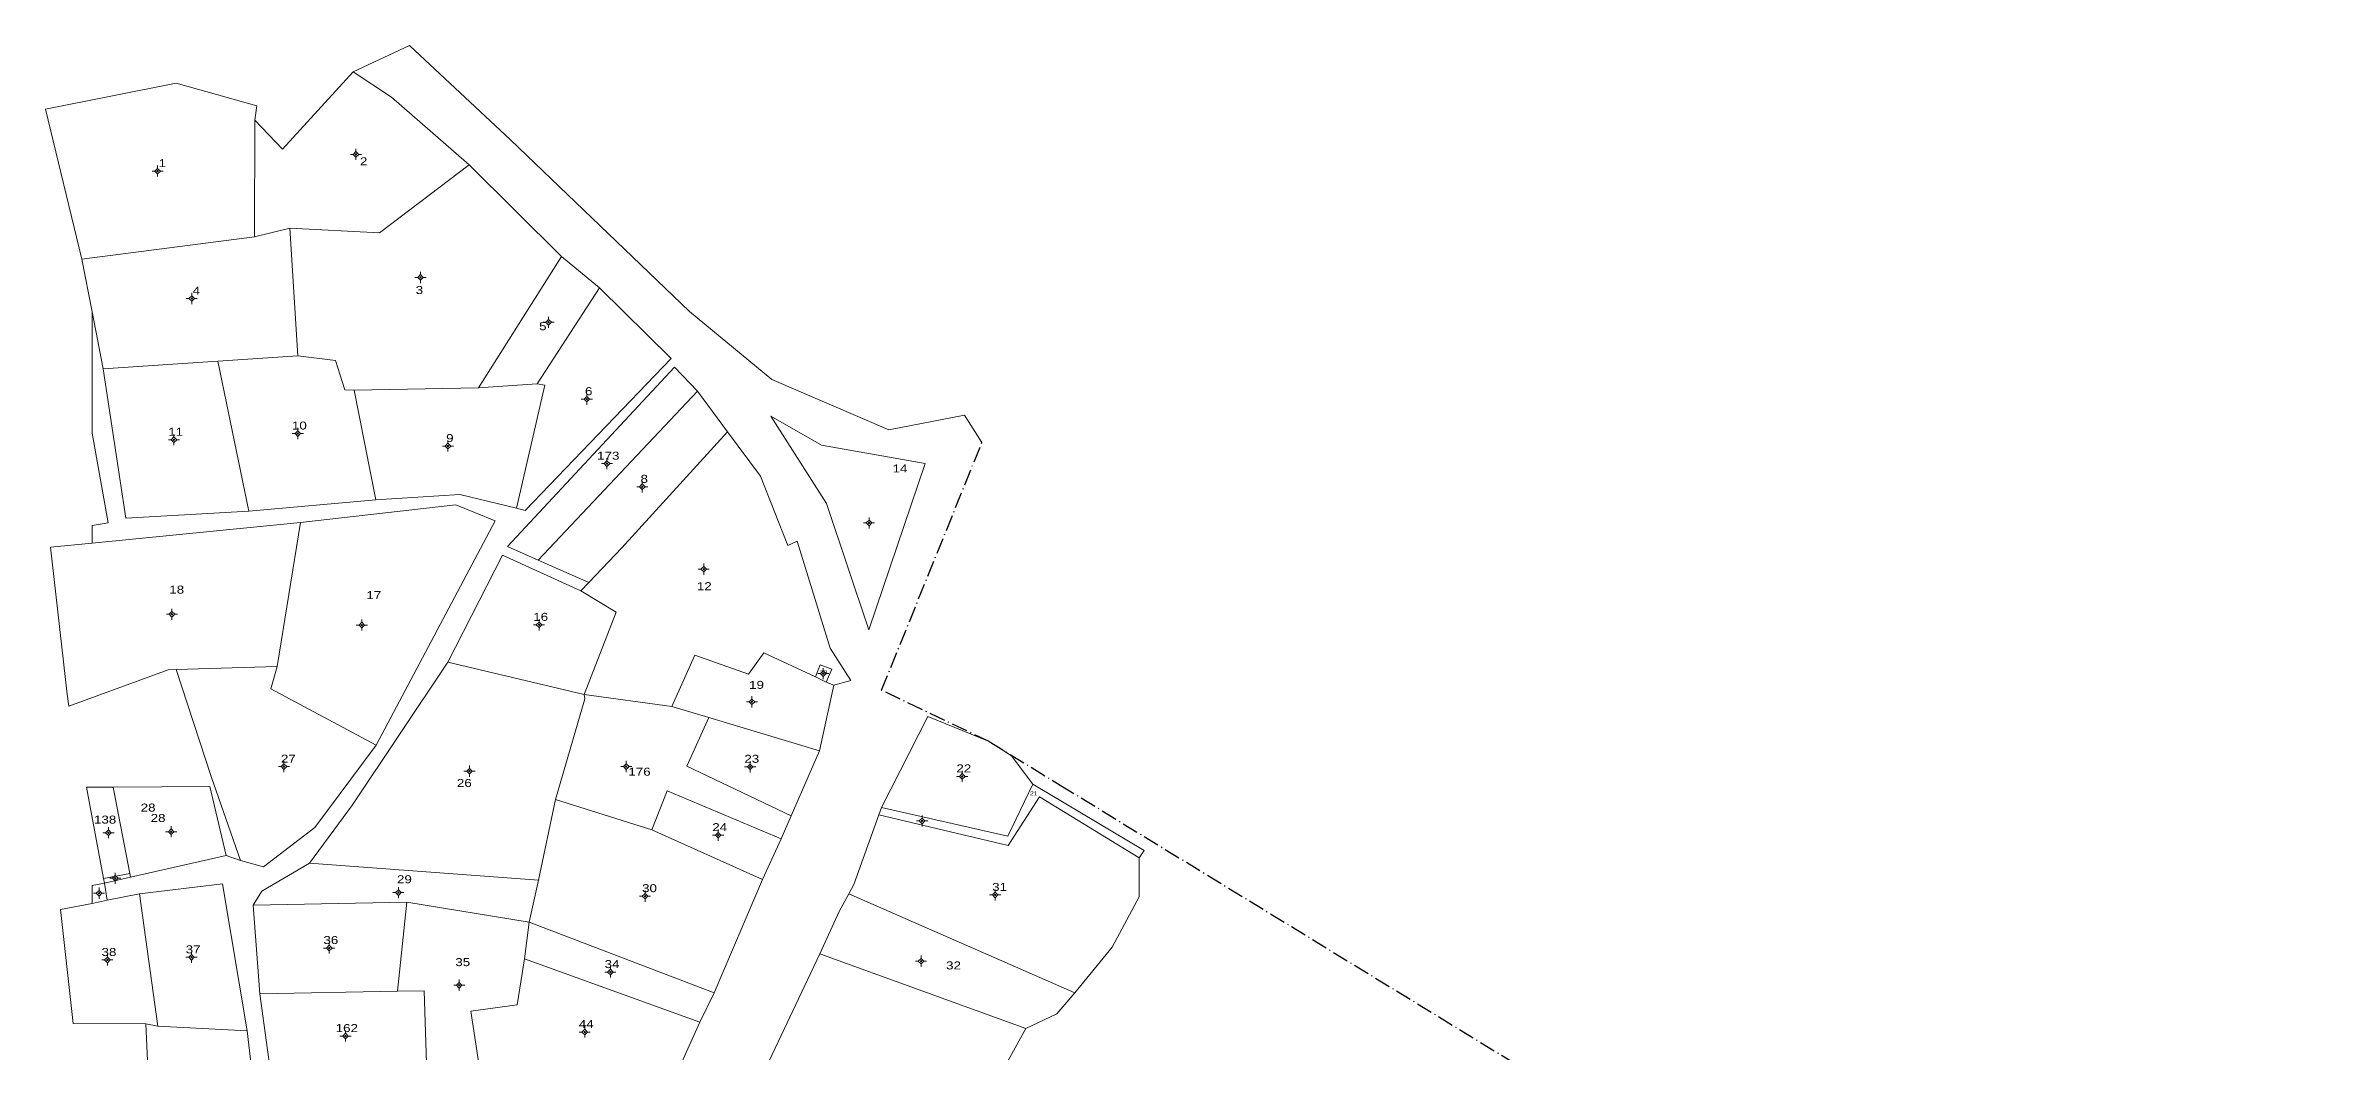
# Model space of a CAD drawing. Header units: metres. Extents: x 365490 to 366027, y 1839974 to 1840521.
# Drawn here: x 365490 to 366000, y 1840295 to 1840521 of the extents above; entities that cross this region are included whole.
import ezdxf

# ---------------------------------------------------------------- set-up
doc = ezdxf.new("R2010")
doc.units = ezdxf.units.M
doc.header["$LTSCALE"] = 0.72
doc.linetypes.add('DOT_DASHED', pattern=[7.7, 5, -1.2, 0.3, -1.2])
doc.layers.add('10', color=7, linetype='Continuous', lineweight=13)
doc.layers.add('11', color=7, linetype='Continuous', lineweight=13)
doc.layers.add('15', color=7, linetype='Continuous')

msp = doc.modelspace()

# ---------------------------------------------------------------- hatches: boundary and pattern name
at = {"layer": '11'}
for points in [[(365559.5198, 1840496.74, 1), (365559.2197, 1840496.74, 1)], [(365514.8998, 1840492.97, 1), (365514.5997, 1840492.97, 1)], [(365574.0498, 1840469.04, 1), (365573.7498, 1840469.04, 1)], [(365522.5898, 1840464.31, 1), (365522.2897, 1840464.31, 1)], [(365602.8698, 1840458.96, 1), (365602.5698, 1840458.96, 1)], [(365611.4698, 1840441.66, 1), (365611.1698, 1840441.66, 1)], [(365546.4398, 1840433.92, 1), (365546.1397, 1840433.92, 1)], [(365518.5898, 1840432.53, 1), (365518.2897, 1840432.53, 1)], [(365580.2298, 1840431.1, 1), (365579.9298, 1840431.1, 1)], [(365615.9898, 1840427.15, 1), (365615.6898, 1840427.15, 1)], [(365623.9498, 1840421.94, 1), (365623.6497, 1840421.94, 1)], [(365674.9498, 1840413.81, 1), (365674.6497, 1840413.81, 1)], [(365637.7498, 1840403.41, 1), (365637.4497, 1840403.41, 1)], [(365518.1298, 1840393.26, 1), (365517.8297, 1840393.26, 1)], [(365560.8498, 1840390.84, 1), (365560.5498, 1840390.84, 1)], [(365600.7198, 1840390.88, 1), (365600.4198, 1840390.88, 1)], [(365664.6598, 1840379.9, 1), (365664.3598, 1840379.9, 1)], [(365648.6198, 1840373.57, 1), (365648.3198, 1840373.57, 1)], [(365543.3298, 1840358.98, 1), (365543.0297, 1840358.98, 1)], [(365585.0598, 1840357.96, 1), (365584.7598, 1840357.96, 1)], [(365620.3498, 1840359, 1), (365620.0498, 1840359, 1)], [(365648.2198, 1840358.94, 1), (365647.9198, 1840358.94, 1)], [(365695.9098, 1840356.78, 1), (365695.6098, 1840356.78, 1)], [(365503.8498, 1840344.1, 1), (365503.5498, 1840344.1, 1)], [(365517.9598, 1840344.33, 1), (365517.6597, 1840344.33, 1)], [(365641.0098, 1840343.56, 1), (365640.7097, 1840343.56, 1)], [(365686.8898, 1840346.76, 1), (365686.5897, 1840346.76, 1)], [(365505.3898, 1840333.87, 1), (365505.0897, 1840333.87, 1)], [(365501.7298, 1840330.5, 1), (365501.4298, 1840330.5, 1)], [(365569.0798, 1840330.64, 1), (365568.7797, 1840330.64, 1)], [(365624.5698, 1840329.83, 1), (365624.2697, 1840329.83, 1)], [(365703.3198, 1840330.12, 1), (365703.0197, 1840330.12, 1)], [(365553.5098, 1840318.16, 1), (365553.2097, 1840318.16, 1)], [(365503.5998, 1840315.48, 1), (365503.2998, 1840315.48, 1)], [(365522.5398, 1840316.08, 1), (365522.2398, 1840316.08, 1)], [(365616.7698, 1840312.76, 1), (365616.4697, 1840312.76, 1)], [(365686.6498, 1840315.21, 1), (365686.3497, 1840315.21, 1)], [(365582.7598, 1840309.8, 1), (365582.4597, 1840309.8, 1)], [(365557.1798, 1840298.36, 1), (365556.8798, 1840298.36, 1)], [(365610.9798, 1840299.26, 1), (365610.6798, 1840299.26, 1)]]:
    msp.add_hatch(color=256, dxfattribs=at).paths.add_polyline_path(points)

# ---------------------------------------------------------------- linework, layer by layer
at = {"layer": '10'}
for p, q in [((365558.76, 1840515.27), (365571.43, 1840521.26)), ((365542.85, 1840497.89), (365558.76, 1840515.27)), ((365567.4, 1840509.64), (365558.76, 1840515.27)), ((365489.51, 1840506.93), (365497.71, 1840473.15)), ((365536.66, 1840504.45), (365537.06, 1840507.69)), ((365536.66, 1840504.45), (365536.53, 1840478.21)), ((365542.85, 1840497.89), (365536.66, 1840504.45)), ((365584.82, 1840494.37), (365605.58, 1840473.72)), ((365536.53, 1840478.21), (365544.48, 1840480.13)), ((365544.48, 1840480.13), (365546.27, 1840451.41)), ((365497.71, 1840473.15), (365536.53, 1840478.21)), ((365497.71, 1840473.15), (365500, 1840461.31)), ((365586.97, 1840444.19), (365605.58, 1840473.72)), ((365605.58, 1840473.72), (365614.19, 1840466.69)), ((365600.15, 1840445.11), (365614.19, 1840466.69)), ((365500, 1840461.31), (365502.48, 1840448.49)), ((365502.48, 1840448.49), (365528.31, 1840450.21)), ((365528.31, 1840450.21), (365546.27, 1840451.41)), ((365586.97, 1840444.19), (365558.97, 1840443.7)), ((365600.15, 1840445.11), (365586.97, 1840444.19)), ((365600.36, 1840405.45), (365636.22, 1840443.45)), ((365636.22, 1840443.45), (365642.99, 1840434.32)), ((365642.99, 1840434.32), (365650.39, 1840424.34)), ((365563.84, 1840418.97), (365535.29, 1840416.44)), ((365582.76, 1840420.18), (365595.48, 1840417.1)), ((365500, 1840409.27), (365546.9, 1840413.94)), ((365546.9, 1840413.94), (365541.67, 1840381.53)), ((365595.48, 1840417.1), (365597.42, 1840416.63)), ((365490.68, 1840408.34), (365500, 1840409.27)), ((365494.43, 1840375.27), (365490.68, 1840408.34)), ((365593.5, 1840408.48), (365600.36, 1840405.45)), ((365600.36, 1840405.45), (365611.76, 1840400.42)), ((365609.95, 1840398.51), (365611.76, 1840400.42)), ((365518.9, 1840380.83), (365541.67, 1840381.53)), ((365665.18, 1840377.96), (365662.74, 1840379.2)), ((365494.43, 1840375.27), (365494.76, 1840372.57)), ((365630.4, 1840372.5), (365610.75, 1840375.24)), ((365630.4, 1840372.5), (365638.75, 1840370)), ((365638.75, 1840370), (365663.66, 1840362.56)), ((365657.27, 1840347.89), (365663.66, 1840362.56)), ((365498.73, 1840354.35), (365504.73, 1840354.39)), ((365498.73, 1840354.35), (365502.62, 1840333.81)), ((365504.73, 1840354.39), (365526.52, 1840354.53)), ((365504.73, 1840354.39), (365508.5, 1840334.95)), ((365526.52, 1840354.53), (365530.2, 1840339.01)), ((365600.43, 1840333.42), (365604.29, 1840351.56)), ((365604.29, 1840351.56), (365625.91, 1840344.76)), ((365655.04, 1840342.76), (365657.27, 1840347.89)), ((365677, 1840348.11), (365677.6, 1840349.77)), ((365650.8, 1840333.58), (365625.91, 1840344.76)), ((365655.04, 1840342.76), (365650.8, 1840333.58)), ((365530.2, 1840339.01), (365533.39, 1840337.88)), ((365548.96, 1840337.27), (365600.43, 1840333.42)), ((365502.62, 1840333.81), (365508.5, 1840334.95)), ((365502.81, 1840332.79), (365503.41, 1840328.9)), ((365598.36, 1840324), (365600.43, 1840333.42)), ((365492.88, 1840326.8), (365500, 1840328.22)), ((365500, 1840328.22), (365503.41, 1840328.9)), ((365503.41, 1840328.9), (365510.68, 1840330.36)), ((365537.74, 1840307.87), (365536.29, 1840327.8)), ((365568.72, 1840308.45), (365570.81, 1840328.45)), ((365570.81, 1840328.45), (365598.36, 1840324)), ((365721.08, 1840308.06), (365670.23, 1840330.36)), ((365597.27, 1840315.72), (365598.36, 1840324)), ((365710.06, 1840300.06), (365663.76, 1840316.83)), ((365636.75, 1840301.52), (365597.27, 1840315.72)), ((365537.74, 1840307.87), (365568.72, 1840308.45)), ((365568.72, 1840308.45), (365574.72, 1840308.56)), ((365575.21, 1840292.25), (365574.72, 1840308.56)), ((365639.93, 1840308.1), (365636.75, 1840301.52)), ((365636.75, 1840301.52), (365628.3, 1840282.79)), ((365514.83, 1840300.59), (365534.89, 1840299.57)), ((365710.06, 1840300.06), (365695.6, 1840273.9))]:
    msp.add_line(p, q, dxfattribs=at)
at = {"layer": '10', "linetype": 'DOT_DASHED', "lineweight": 25}
for p, q in [((365701.82, 1840364.61), (365717.81, 1840354.82)), ((365717.81, 1840354.82), (366000, 1840182.09))]:
    msp.add_line(p, q, dxfattribs=at)
at = {"layer": '10'}
for points in [[(365700.2, 1840431.91), (365696.24, 1840438.02), (365679.26, 1840434.72), (365652.93, 1840446.07), (365634.39, 1840461.38), (365594.13, 1840500), (365571.43, 1840521.26)], [(365489.51, 1840506.93), (365518.96, 1840512.79), (365537.06, 1840507.69)], [(365567.4, 1840509.64), (365578.4, 1840500), (365584.82, 1840494.37)], [(365544.48, 1840480.13), (365564.67, 1840479.1), (365584.82, 1840494.37)], [(365614.19, 1840466.69), (365630.26, 1840450.78), (365597.42, 1840416.63)], [(365500, 1840461.31), (365500, 1840433.99), (365503.62, 1840413.81), (365500, 1840413.2), (365500, 1840409.27)], [(365528.31, 1840450.21), (365535.29, 1840416.44), (365507.63, 1840414.85), (365502.48, 1840448.49)], [(365546.27, 1840451.41), (365554.78, 1840450.35), (365556.87, 1840443.75), (365558.97, 1840443.7)], [(365593.5, 1840408.48), (365631.01, 1840448.85), (365636.22, 1840443.45)], [(365595.48, 1840417.1), (365601.86, 1840444.77), (365600.15, 1840445.11)], [(365582.76, 1840420.18), (365563.84, 1840418.97), (365558.97, 1840443.7)], [(365611.76, 1840400.42), (365619.18, 1840408.22), (365642.99, 1840434.32)], [(365650.39, 1840424.34), (365656.53, 1840408.75), (365658.65, 1840409.69), (365666.09, 1840385.65), (365670.68, 1840378.33), (365666.86, 1840377.31)], [(365563.89, 1840363.79), (365590.66, 1840414.3), (365581.85, 1840417.9), (365546.9, 1840413.94)], [(365609.95, 1840398.51), (365592.35, 1840406.53), (365580.05, 1840382.51), (365610.75, 1840375.24)], [(365610.75, 1840375.24), (365617.92, 1840393.76), (365609.95, 1840398.51)], [(365630.4, 1840372.5), (365635.63, 1840384.08), (365647.71, 1840379.75), (365651.17, 1840384.58), (365662.74, 1840379.2)], [(365518.9, 1840380.83), (365517.1, 1840380.77), (365494.76, 1840372.57)], [(365518.9, 1840380.83), (365526.78, 1840356.73), (365533.39, 1840337.88), (365538.56, 1840336.42), (365550.16, 1840345.28), (365563.89, 1840363.79)], [(365541.67, 1840381.53), (365540.24, 1840376.51), (365563.89, 1840363.79)], [(365580.05, 1840382.51), (365558.58, 1840350.35), (365548.96, 1840337.27)], [(365662.74, 1840379.2), (365663.82, 1840381.85), (365666.41, 1840380.92), (365665.18, 1840377.96)], [(365665.18, 1840377.96), (365666.86, 1840377.31), (365663.66, 1840362.56)], [(365604.29, 1840351.56), (365610.89, 1840374.26), (365610.75, 1840375.24)], [(365638.75, 1840370), (365633.8, 1840359.07), (365657.27, 1840347.89)], [(365701.82, 1840364.61), (365688.06, 1840370.25), (365677.6, 1840349.77)], [(365711.63, 1840355.07), (365706.87, 1840361.38), (365701.82, 1840364.61)], [(365625.91, 1840344.76), (365629.35, 1840353.54), (365655.04, 1840342.76)], [(365677.6, 1840349.77), (365705.99, 1840343.31), (365711.63, 1840355.07)], [(365711.63, 1840355.07), (365736.67, 1840340.08), (365735.6, 1840338.46)], [(365670.23, 1840330.36), (365671.36, 1840332.44), (365677, 1840348.11)], [(365677, 1840348.11), (365706.09, 1840341.21), (365713.12, 1840352.17), (365735.6, 1840338.46), (365735.55, 1840329.65), (365729.52, 1840318.35), (365721.08, 1840308.06)], [(365508.5, 1840334.95), (365508.66, 1840334.12), (365530.2, 1840339.01)], [(365570.81, 1840328.45), (365536.29, 1840327.8), (365538.24, 1840330.96), (365548.96, 1840337.27)], [(365502.81, 1840332.79), (365500, 1840332.23), (365500, 1840328.22)], [(365502.62, 1840333.81), (365502.81, 1840332.79), (365508.66, 1840334.12)], [(365534.89, 1840299.57), (365529.32, 1840332.58), (365510.68, 1840330.36)], [(365650.8, 1840333.58), (365639.93, 1840308.1), (365598.36, 1840324)], [(365512.07, 1840301.09), (365495.76, 1840301.21), (365492.88, 1840326.8)], [(365510.68, 1840330.36), (365514.83, 1840300.59), (365512.07, 1840301.09)], [(365670.23, 1840330.36), (365668.1, 1840326.4), (365663.76, 1840316.83)], [(365648.25, 1840284.18), (365649.64, 1840287.1), (365663.76, 1840316.83)], [(365600.18, 1840289.91), (365587.16, 1840291.15), (365585.21, 1840303.97), (365595.67, 1840305.38), (365597.27, 1840315.72)], [(365557.46, 1840275.34), (365551.86, 1840274.09), (365542.11, 1840272.24), (365540.42, 1840288.15), (365537.74, 1840307.87)], [(365721.08, 1840308.06), (365717.03, 1840303.34), (365710.06, 1840300.06)], [(365534.89, 1840299.57), (365538.27, 1840270.56), (365513.54, 1840269.52), (365512.07, 1840301.09)]]:
    msp.add_lwpolyline(points, dxfattribs=at)
msp.add_lwpolyline([(365665.26, 1840418.15), (365674.78, 1840389.79), (365687.41, 1840427.21), (365664.11, 1840431.34), (365652.68, 1840437.82)], close=True, dxfattribs=at)
at = {"layer": '10', "linetype": 'DOT_DASHED', "lineweight": 25}
msp.add_lwpolyline([(365701.82, 1840364.61), (365677.63, 1840376.16), (365700.2, 1840431.91)], dxfattribs=at)
at = {"layer": '11'}
for p, q in [((365558.75, 1840496.74), (365558.12, 1840496.74)), ((365559.37, 1840497.99), (365559.37, 1840497.37)), ((365559.37, 1840496.11), (365559.37, 1840495.49)), ((365560.62, 1840496.74), (365559.99, 1840496.74)), ((365514.13, 1840492.97), (365513.5, 1840492.97)), ((365514.75, 1840494.22), (365514.75, 1840493.59)), ((365514.75, 1840492.35), (365514.75, 1840491.72)), ((365516, 1840492.97), (365515.37, 1840492.97)), ((365573.9, 1840470.29), (365573.9, 1840469.67)), ((365522.44, 1840465.56), (365522.44, 1840464.93)), ((365573.27, 1840469.04), (365572.65, 1840469.04)), ((365573.9, 1840468.41), (365573.9, 1840467.79)), ((365575.15, 1840469.04), (365574.53, 1840469.04)), ((365521.81, 1840464.31), (365521.19, 1840464.31)), ((365522.44, 1840463.69), (365522.44, 1840463.06)), ((365523.69, 1840464.31), (365523.07, 1840464.31)), ((365602.72, 1840460.21), (365602.72, 1840459.59)), ((365602.09, 1840458.96), (365601.47, 1840458.96)), ((365602.72, 1840458.33), (365602.72, 1840457.71)), ((365603.97, 1840458.96), (365603.35, 1840458.96)), ((365610.69, 1840441.66), (365610.07, 1840441.66)), ((365611.32, 1840442.91), (365611.32, 1840442.29)), ((365611.32, 1840441.03), (365611.32, 1840440.41)), ((365612.57, 1840441.66), (365611.95, 1840441.66)), ((365545.67, 1840433.92), (365545.04, 1840433.92)), ((365546.29, 1840435.17), (365546.29, 1840434.55)), ((365547.54, 1840433.92), (365546.91, 1840433.92)), ((365517.81, 1840432.53), (365517.19, 1840432.53)), ((365518.44, 1840433.78), (365518.44, 1840433.15)), ((365518.44, 1840431.91), (365518.44, 1840431.28)), ((365519.69, 1840432.53), (365519.07, 1840432.53)), ((365546.29, 1840433.29), (365546.29, 1840432.67)), ((365579.45, 1840431.1), (365578.83, 1840431.1)), ((365580.08, 1840432.35), (365580.08, 1840431.73)), ((365580.08, 1840430.47), (365580.08, 1840429.85)), ((365581.33, 1840431.1), (365580.71, 1840431.1)), ((365615.21, 1840427.15), (365614.59, 1840427.15)), ((365615.84, 1840428.4), (365615.84, 1840427.77)), ((365615.84, 1840426.53), (365615.84, 1840425.9)), ((365617.09, 1840427.15), (365616.47, 1840427.15)), ((365623.17, 1840421.94), (365622.55, 1840421.94)), ((365623.8, 1840423.19), (365623.8, 1840422.57)), ((365623.8, 1840421.31), (365623.8, 1840420.69)), ((365625.05, 1840421.94), (365624.43, 1840421.94)), ((365674.17, 1840413.81), (365673.55, 1840413.81)), ((365674.8, 1840415.06), (365674.8, 1840414.43)), ((365676.05, 1840413.81), (365675.43, 1840413.81)), ((365674.8, 1840413.19), (365674.8, 1840412.56)), ((365636.97, 1840403.41), (365636.35, 1840403.41)), ((365637.6, 1840404.66), (365637.6, 1840404.03)), ((365638.85, 1840403.41), (365638.23, 1840403.41)), ((365637.6, 1840402.79), (365637.6, 1840402.16)), ((365517.35, 1840393.26), (365516.73, 1840393.26)), ((365517.98, 1840394.51), (365517.98, 1840393.89)), ((365519.23, 1840393.26), (365518.61, 1840393.26)), ((365517.98, 1840392.63), (365517.98, 1840392.01)), ((365560.07, 1840390.84), (365559.45, 1840390.84)), ((365560.7, 1840392.09), (365560.7, 1840391.47)), ((365560.7, 1840390.21), (365560.7, 1840389.59)), ((365561.95, 1840390.84), (365561.33, 1840390.84)), ((365599.95, 1840390.88), (365599.32, 1840390.88)), ((365600.57, 1840392.13), (365600.57, 1840391.51)), ((365600.57, 1840390.25), (365600.57, 1840389.63)), ((365601.82, 1840390.88), (365601.19, 1840390.88)), ((365663.89, 1840379.9), (365663.26, 1840379.9)), ((365664.51, 1840381.15), (365664.51, 1840380.53)), ((365664.51, 1840379.27), (365664.51, 1840378.65)), ((365665.76, 1840379.9), (365665.13, 1840379.9)), ((365647.85, 1840373.57), (365647.22, 1840373.57)), ((365648.47, 1840374.82), (365648.47, 1840374.19)), ((365648.47, 1840372.95), (365648.47, 1840372.32)), ((365649.72, 1840373.57), (365649.09, 1840373.57)), ((365542.55, 1840358.98), (365541.93, 1840358.98)), ((365543.18, 1840360.23), (365543.18, 1840359.61)), ((365543.18, 1840358.35), (365543.18, 1840357.73)), ((365544.43, 1840358.98), (365543.81, 1840358.98)), ((365584.29, 1840357.96), (365583.66, 1840357.96)), ((365584.91, 1840359.21), (365584.91, 1840358.59)), ((365584.91, 1840357.33), (365584.91, 1840356.71)), ((365586.16, 1840357.96), (365585.53, 1840357.96)), ((365619.57, 1840359), (365618.95, 1840359)), ((365620.2, 1840360.25), (365620.2, 1840359.63)), ((365620.2, 1840358.37), (365620.2, 1840357.75)), ((365621.45, 1840359), (365620.83, 1840359)), ((365647.45, 1840358.94), (365646.82, 1840358.94)), ((365648.07, 1840360.19), (365648.07, 1840359.57)), ((365648.07, 1840358.31), (365648.07, 1840357.69)), ((365649.32, 1840358.94), (365648.69, 1840358.94)), ((365695.76, 1840358.03), (365695.76, 1840357.41)), ((365695.13, 1840356.78), (365694.51, 1840356.78)), ((365695.76, 1840356.15), (365695.76, 1840355.53)), ((365697.01, 1840356.78), (365696.39, 1840356.78)), ((365686.74, 1840348.01), (365686.74, 1840347.39)), ((365503.07, 1840344.1), (365502.45, 1840344.1)), ((365503.7, 1840345.35), (365503.7, 1840344.73)), ((365503.7, 1840343.47), (365503.7, 1840342.85)), ((365504.95, 1840344.1), (365504.33, 1840344.1)), ((365517.19, 1840344.33), (365516.56, 1840344.33)), ((365517.81, 1840345.58), (365517.81, 1840344.95)), ((365517.81, 1840343.71), (365517.81, 1840343.08)), ((365519.06, 1840344.33), (365518.43, 1840344.33)), ((365640.23, 1840343.56), (365639.61, 1840343.56)), ((365640.86, 1840344.81), (365640.86, 1840344.19)), ((365640.86, 1840342.93), (365640.86, 1840342.31)), ((365642.11, 1840343.56), (365641.49, 1840343.56)), ((365686.11, 1840346.76), (365685.49, 1840346.76)), ((365686.74, 1840346.13), (365686.74, 1840345.51)), ((365687.99, 1840346.76), (365687.37, 1840346.76)), ((365504.61, 1840333.87), (365503.99, 1840333.87)), ((365505.24, 1840335.12), (365505.24, 1840334.49)), ((365505.24, 1840333.25), (365505.24, 1840332.62)), ((365506.49, 1840333.87), (365505.87, 1840333.87)), ((365568.93, 1840331.89), (365568.93, 1840331.27)), ((365500.95, 1840330.5), (365500.33, 1840330.5)), ((365501.58, 1840331.75), (365501.58, 1840331.13)), ((365501.58, 1840329.87), (365501.58, 1840329.25)), ((365502.83, 1840330.5), (365502.21, 1840330.5)), ((365568.31, 1840330.64), (365567.68, 1840330.64)), ((365568.93, 1840330.01), (365568.93, 1840329.39)), ((365570.18, 1840330.64), (365569.55, 1840330.64)), ((365623.79, 1840329.83), (365623.17, 1840329.83)), ((365624.42, 1840331.08), (365624.42, 1840330.45)), ((365624.42, 1840329.21), (365624.42, 1840328.58)), ((365625.67, 1840329.83), (365625.05, 1840329.83)), ((365702.55, 1840330.12), (365701.92, 1840330.12)), ((365703.17, 1840331.37), (365703.17, 1840330.75)), ((365703.17, 1840329.49), (365703.17, 1840328.87)), ((365704.42, 1840330.12), (365703.79, 1840330.12)), ((365503.45, 1840316.73), (365503.45, 1840316.11)), ((365522.39, 1840317.33), (365522.39, 1840316.71)), ((365552.73, 1840318.16), (365552.11, 1840318.16)), ((365553.36, 1840319.41), (365553.36, 1840318.79)), ((365553.36, 1840317.53), (365553.36, 1840316.91)), ((365554.61, 1840318.16), (365553.99, 1840318.16)), ((365686.5, 1840316.46), (365686.5, 1840315.83)), ((365502.83, 1840315.48), (365502.2, 1840315.48)), ((365503.45, 1840314.85), (365503.45, 1840314.23)), ((365504.7, 1840315.48), (365504.07, 1840315.48)), ((365521.77, 1840316.08), (365521.14, 1840316.08)), ((365522.39, 1840315.45), (365522.39, 1840314.83)), ((365523.64, 1840316.08), (365523.01, 1840316.08)), ((365615.99, 1840312.76), (365615.37, 1840312.76)), ((365616.62, 1840314.01), (365616.62, 1840313.39)), ((365616.62, 1840312.13), (365616.62, 1840311.51)), ((365617.87, 1840312.76), (365617.25, 1840312.76)), ((365685.87, 1840315.21), (365685.25, 1840315.21)), ((365686.5, 1840314.59), (365686.5, 1840313.96)), ((365687.75, 1840315.21), (365687.13, 1840315.21)), ((365581.99, 1840309.8), (365581.36, 1840309.8)), ((365582.61, 1840311.05), (365582.61, 1840310.43)), ((365582.61, 1840309.17), (365582.61, 1840308.55)), ((365583.86, 1840309.8), (365583.23, 1840309.8)), ((365556.41, 1840298.36), (365555.78, 1840298.36)), ((365557.03, 1840299.61), (365557.03, 1840298.99)), ((365557.03, 1840297.73), (365557.03, 1840297.11)), ((365558.28, 1840298.36), (365557.65, 1840298.36)), ((365610.21, 1840299.26), (365609.58, 1840299.26)), ((365610.83, 1840300.51), (365610.83, 1840299.89)), ((365610.83, 1840298.63), (365610.83, 1840298.01)), ((365612.08, 1840299.26), (365611.45, 1840299.26))]:
    msp.add_line(p, q, dxfattribs=at)
for points in [[(365559.37, 1840497.37), (365558.75, 1840496.74), (365559.37, 1840496.11), (365559.99, 1840496.74)], [(365514.75, 1840493.59), (365514.13, 1840492.97), (365514.75, 1840492.35), (365515.37, 1840492.97)], [(365573.9, 1840469.67), (365573.27, 1840469.04), (365573.9, 1840468.41), (365574.53, 1840469.04)], [(365522.44, 1840464.93), (365521.81, 1840464.31), (365522.44, 1840463.69), (365523.07, 1840464.31)], [(365602.72, 1840459.59), (365602.09, 1840458.96), (365602.72, 1840458.33), (365603.35, 1840458.96)], [(365611.32, 1840442.29), (365610.69, 1840441.66), (365611.32, 1840441.03), (365611.95, 1840441.66)], [(365546.29, 1840434.55), (365545.67, 1840433.92), (365546.29, 1840433.29), (365546.91, 1840433.92)], [(365518.44, 1840433.15), (365517.81, 1840432.53), (365518.44, 1840431.91), (365519.07, 1840432.53)], [(365580.08, 1840431.73), (365579.45, 1840431.1), (365580.08, 1840430.47), (365580.71, 1840431.1)], [(365615.84, 1840427.77), (365615.21, 1840427.15), (365615.84, 1840426.53), (365616.47, 1840427.15)], [(365623.8, 1840422.57), (365623.17, 1840421.94), (365623.8, 1840421.31), (365624.43, 1840421.94)], [(365674.8, 1840414.43), (365674.17, 1840413.81), (365674.8, 1840413.19), (365675.43, 1840413.81)], [(365637.6, 1840404.03), (365636.97, 1840403.41), (365637.6, 1840402.79), (365638.23, 1840403.41)], [(365517.98, 1840393.89), (365517.35, 1840393.26), (365517.98, 1840392.63), (365518.61, 1840393.26)], [(365560.7, 1840391.47), (365560.07, 1840390.84), (365560.7, 1840390.21), (365561.33, 1840390.84)], [(365600.57, 1840391.51), (365599.95, 1840390.88), (365600.57, 1840390.25), (365601.19, 1840390.88)], [(365664.51, 1840380.53), (365663.89, 1840379.9), (365664.51, 1840379.27), (365665.13, 1840379.9)], [(365648.47, 1840374.19), (365647.85, 1840373.57), (365648.47, 1840372.95), (365649.09, 1840373.57)], [(365543.18, 1840359.61), (365542.55, 1840358.98), (365543.18, 1840358.35), (365543.81, 1840358.98)], [(365584.91, 1840358.59), (365584.29, 1840357.96), (365584.91, 1840357.33), (365585.53, 1840357.96)], [(365620.2, 1840359.63), (365619.57, 1840359), (365620.2, 1840358.37), (365620.83, 1840359)], [(365648.07, 1840359.57), (365647.45, 1840358.94), (365648.07, 1840358.31), (365648.69, 1840358.94)], [(365695.76, 1840357.41), (365695.13, 1840356.78), (365695.76, 1840356.15), (365696.39, 1840356.78)], [(365686.74, 1840347.39), (365686.11, 1840346.76), (365686.74, 1840346.13), (365687.37, 1840346.76)], [(365503.7, 1840344.73), (365503.07, 1840344.1), (365503.7, 1840343.47), (365504.33, 1840344.1)], [(365517.81, 1840344.95), (365517.19, 1840344.33), (365517.81, 1840343.71), (365518.43, 1840344.33)], [(365640.86, 1840344.19), (365640.23, 1840343.56), (365640.86, 1840342.93), (365641.49, 1840343.56)], [(365505.24, 1840334.49), (365504.61, 1840333.87), (365505.24, 1840333.25), (365505.87, 1840333.87)], [(365501.58, 1840331.13), (365500.95, 1840330.5), (365501.58, 1840329.87), (365502.21, 1840330.5)], [(365568.93, 1840331.27), (365568.31, 1840330.64), (365568.93, 1840330.01), (365569.55, 1840330.64)], [(365624.42, 1840330.45), (365623.79, 1840329.83), (365624.42, 1840329.21), (365625.05, 1840329.83)], [(365703.17, 1840330.75), (365702.55, 1840330.12), (365703.17, 1840329.49), (365703.79, 1840330.12)], [(365522.39, 1840316.71), (365521.77, 1840316.08), (365522.39, 1840315.45), (365523.01, 1840316.08)], [(365553.36, 1840318.79), (365552.73, 1840318.16), (365553.36, 1840317.53), (365553.99, 1840318.16)], [(365503.45, 1840316.11), (365502.83, 1840315.48), (365503.45, 1840314.85), (365504.07, 1840315.48)], [(365616.62, 1840313.39), (365615.99, 1840312.76), (365616.62, 1840312.13), (365617.25, 1840312.76)], [(365686.5, 1840315.83), (365685.87, 1840315.21), (365686.5, 1840314.59), (365687.13, 1840315.21)], [(365582.61, 1840310.43), (365581.99, 1840309.8), (365582.61, 1840309.17), (365583.23, 1840309.8)], [(365557.03, 1840298.99), (365556.41, 1840298.36), (365557.03, 1840297.73), (365557.65, 1840298.36)], [(365610.83, 1840299.89), (365610.21, 1840299.26), (365610.83, 1840298.63), (365611.45, 1840299.26)]]:
    msp.add_lwpolyline(points, close=True, dxfattribs=at)
for centre in [(365559.3698, 1840496.74), (365514.7498, 1840492.97), (365573.8998, 1840469.04), (365522.4398, 1840464.31), (365602.7198, 1840458.96), (365611.3198, 1840441.66), (365546.2897, 1840433.92), (365518.4398, 1840432.53), (365580.0798, 1840431.1), (365615.8398, 1840427.15), (365623.7998, 1840421.94), (365674.7998, 1840413.81), (365637.5997, 1840403.41), (365517.9797, 1840393.26), (365560.6998, 1840390.84), (365600.5698, 1840390.88), (365664.5098, 1840379.9), (365648.4698, 1840373.57), (365543.1798, 1840358.98), (365584.9098, 1840357.96), (365620.1998, 1840359), (365648.0698, 1840358.94), (365695.7598, 1840356.78), (365503.6998, 1840344.1), (365517.8098, 1840344.33), (365640.8598, 1840343.56), (365686.7398, 1840346.76), (365505.2398, 1840333.87), (365501.5798, 1840330.5), (365568.9298, 1840330.64), (365624.4198, 1840329.83), (365703.1698, 1840330.12), (365553.3598, 1840318.16), (365503.4498, 1840315.48), (365522.3898, 1840316.08), (365616.6198, 1840312.76), (365686.4998, 1840315.21), (365582.6098, 1840309.8), (365557.0298, 1840298.36), (365610.8298, 1840299.26)]:
    msp.add_circle(centre, 0.15, dxfattribs=at)

# ---------------------------------------------------------------- texts
at = {"layer": '15', "width": 1.25}
for s, height, p in [('1', 1.8, (365514.97, 1840493.86)), ('2', 1.8, (365560.27, 1840494.27)), ('4', 1.8, (365522.66, 1840465.2)), ('3', 1.8, (365572.81, 1840465.32)), ('5', 1.8, (365600.58, 1840457.17)), ('6', 1.8, (365610.9, 1840442.55)), ('11', 1.8, (365517.13, 1840433.42)), ('10', 1.8, (365544.97, 1840434.82)), ('9', 1.8, (365579.66, 1840432)), ('173', 1.8, (365613.63, 1840428.04)), ('8', 1.8, (365623.39, 1840422.83)), ('14', 1.8, (365680.08, 1840425.16)), ('18', 1.8, (365517.38, 1840397.91)), ('17', 1.8, (365561.72, 1840396.66)), ('12', 1.8, (365636.06, 1840398.68)), ('16', 1.8, (365599.26, 1840391.78)), ('19', 1.8, (365647.82, 1840376.47)), ('20', 0.9, (365663.71, 1840379.75)), ('27', 1.8, (365542.5, 1840359.87)), ('176', 1.8, (365620.65, 1840356.94)), ('23', 1.8, (365646.76, 1840359.84)), ('22', 1.8, (365694.45, 1840357.68)), ('26', 1.8, (365582.08, 1840354.4)), ('21', 0.9, (365711.02, 1840352.52)), ('138', 1.8, (365500.44, 1840346.16)), ('28', 1.8, (365510.94, 1840348.87)), ('28', 1.8, (365513.19, 1840346.53)), ('24', 1.8, (365639.54, 1840344.46)), ('29', 1.8, (365568.6, 1840332.74)), ('30', 1.8, (365623.74, 1840330.73)), ('31', 1.8, (365702.49, 1840331.01)), ('38', 1.8, (365502.14, 1840316.37)), ('37', 1.8, (365521.07, 1840316.97)), ('36', 1.8, (365552.05, 1840319.06)), ('35', 1.8, (365581.73, 1840314.09)), ('34', 1.8, (365615.31, 1840313.65)), ('32', 1.8, (365692.13, 1840313.35)), ('44', 1.8, (365609.51, 1840300.15)), ('162', 1.8, (365554.81, 1840299.25))]:
    msp.add_text(s, height=height, dxfattribs=at).set_placement(p)

doc.saveas('drawing.dxf')
